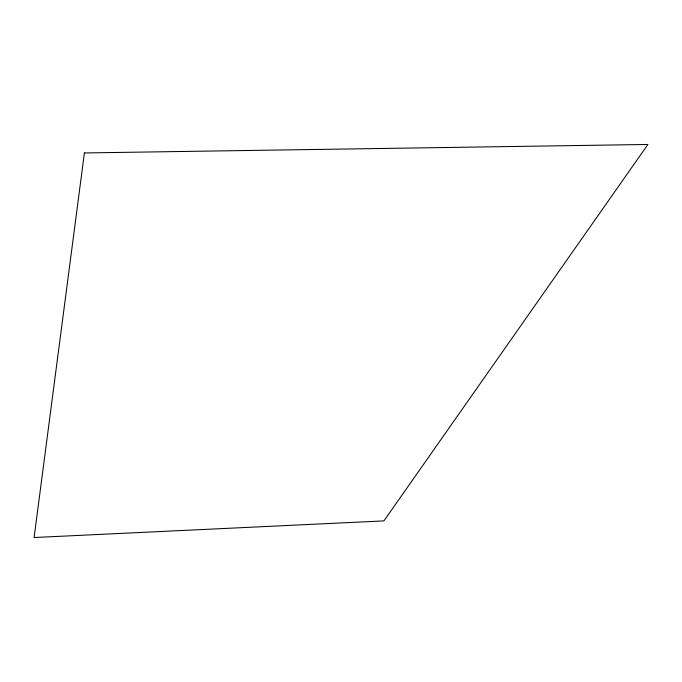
<?xml version="1.0" encoding="UTF-8"?>
<svg xmlns="http://www.w3.org/2000/svg" width="682" height="682" viewBox="0 0 682 682"><rect width="100%" height="100%" fill="white"/><g stroke="black" fill="none" stroke-linecap="round" stroke-linejoin="round"><path stroke-width="1.02" d="M84.406 152.956L34.1 537.535L383.906 520.895L647.9 144.465L84.406 152.956"/></g></svg>
